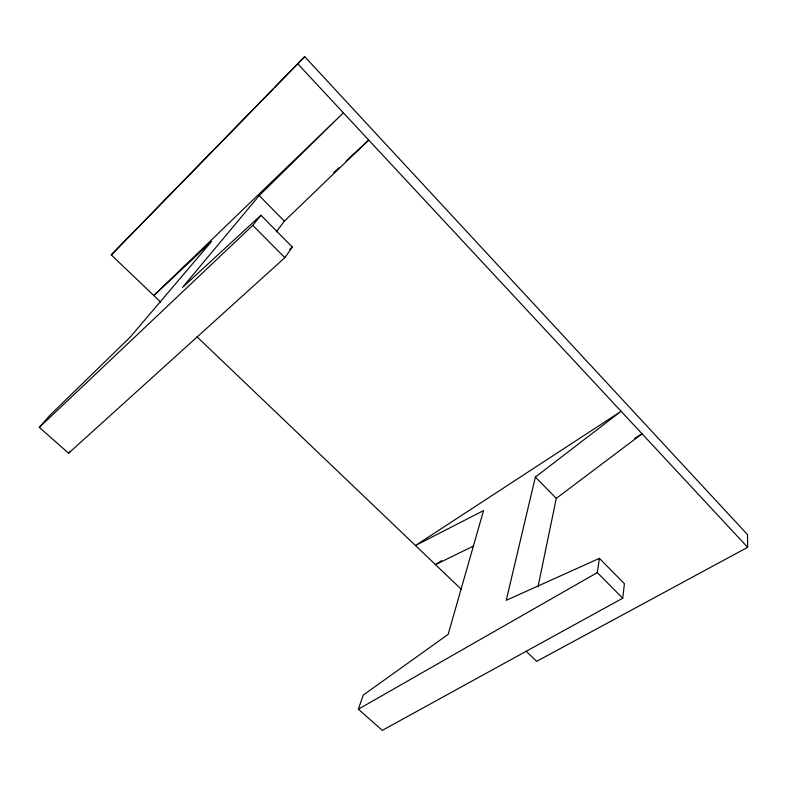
<?xml version="1.0" encoding="UTF-8"?>
<svg xmlns="http://www.w3.org/2000/svg" width="787" height="787" viewBox="0 0 787 787"><rect width="100%" height="100%" fill="white"/><g stroke="black" fill="none" stroke-linecap="round" stroke-linejoin="round"><path stroke-width="1.18" d="M622.724 598.218L624.425 583.718L599.399 558.357L506.228 600.324L535.367 477.07L621.081 411.286L415.457 545.519L483.533 510.615L448.157 634.352L363.289 695.049L358.351 709.205L382.295 730.366L622.724 598.218L597.303 572.602L599.399 558.357M538.023 586.669L556.281 498.378L642.035 433.804L634.775 438.398M284.825 257.664L292.361 247.098L260.93 215.245L182.486 287.442L259.238 195.56L343.358 112.816L153.799 295.528L211.575 241.442L130.357 336.954L49.394 415.821L39.35 427.39L68.577 453.214L284.825 257.664L252.784 225.377L260.93 215.245M276.276 231.85L284.363 221.177L368.709 140.047L346.26 160.951M68.577 453.214L70.043 451.384M160.804 302.218L111.282 254.909L304.687 56.634L747.512 534.629L747.65 547.299L536.685 661.336L526.031 651.154M273.059 89.079L111.282 254.909M274.771 87.327L304.687 56.634M39.35 427.39L252.784 225.377M333.688 172.648L339.069 167.631M289.596 249.489L292.361 247.098M441.674 560.669L435.447 564.613L473.636 545.971M358.351 709.205L597.303 572.602M196.976 336.777L461.202 589.217M259.238 195.56L284.363 221.177M535.367 477.07L556.281 498.378M297.643 63.678L747.65 547.299"/></g></svg>
